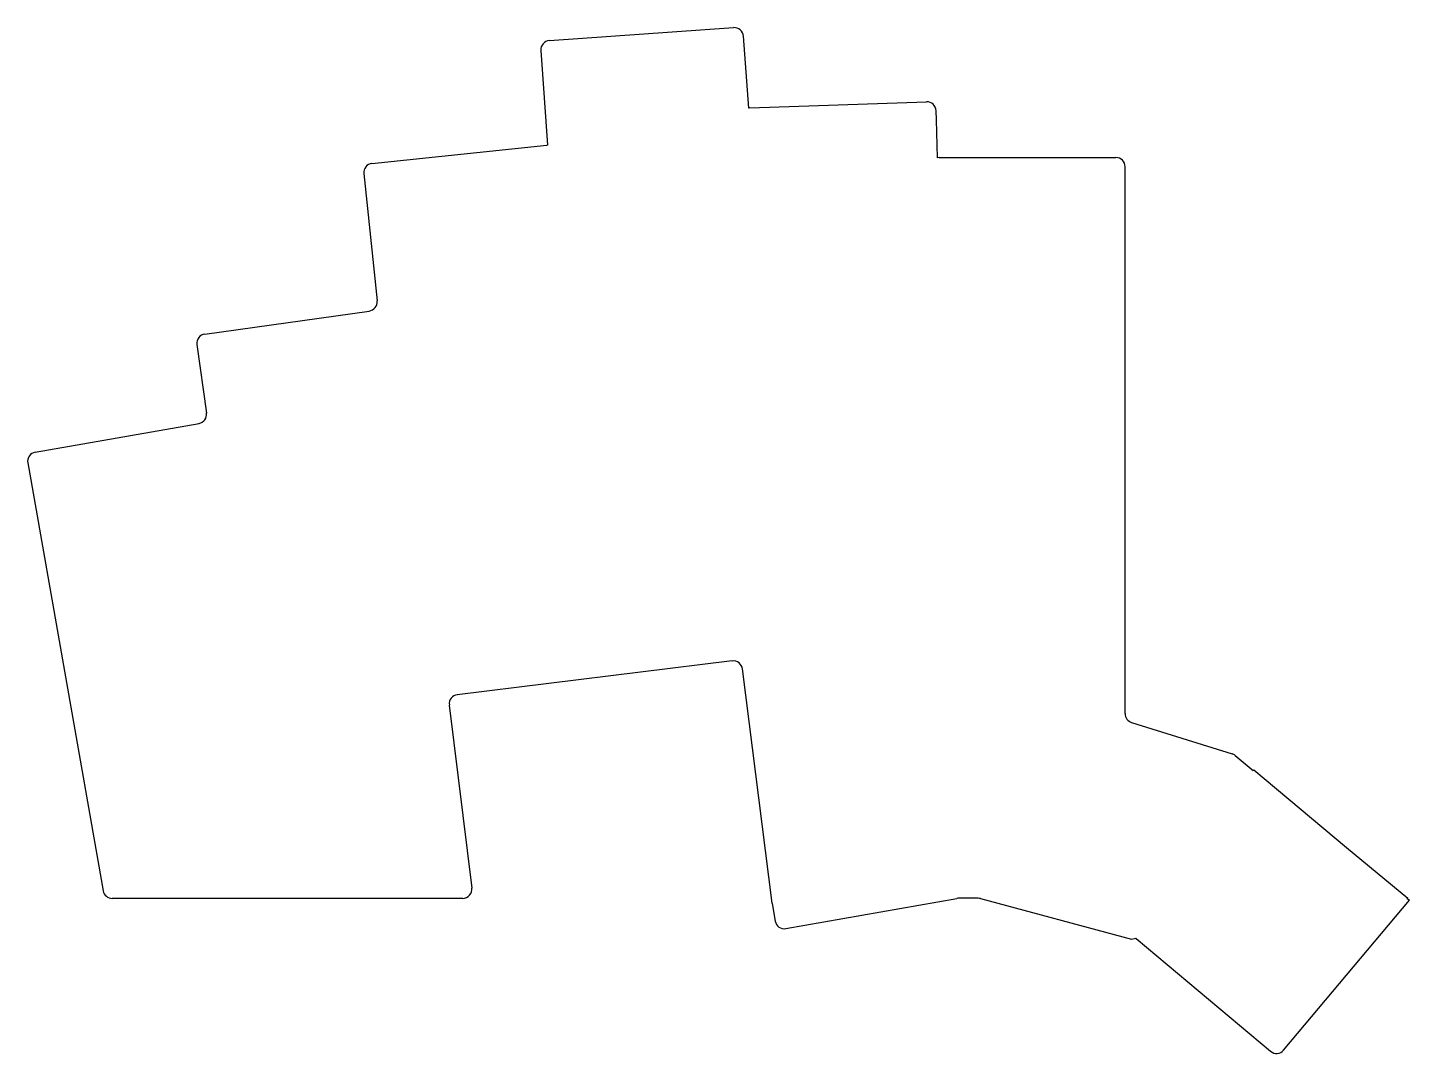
# Model space of a CAD drawing. Header units: millimetres. Extents: x -19 to 131, y -20 to 91.
import ezdxf

# ---------------------------------------------------------------- set-up
doc = ezdxf.new("R2010")
doc.units = ezdxf.units.MM

msp = doc.modelspace()

# ---------------------------------------------------------------- linework, layer by layer
for p, q in [((37.62, 89.66), (57.57, 91.06)), ((58.63, 90.13), (59.18, 82.32)), ((36.69, 88.59), (37.41, 78.33)), ((59.34, 82.35), (78.48, 83.02)), ((59.34, 82.35), (59.18, 82.32)), ((79.55, 81.05), (79.52, 82.05)), ((79.69, 76.96), (79.55, 81.05)), ((18.39, 76.34), (37.35, 78.33)), ((37.41, 78.33), (37.35, 78.33)), ((79.85, 76.98), (79.69, 76.96)), ((79.85, 76.98), (99.01, 76.98)), ((17.5, 75.24), (18.95, 61.45)), ((100.01, 16.72), (100.01, 75.98)), ((0.27, 57.85), (18.09, 60.35)), ((-0.58, 56.72), (0.47, 49.29)), ((-18.1, 45.04), (-0.35, 48.17)), ((-18.91, 43.88), (-10.73, -2.48)), ((57.42, 22.43), (27.64, 18.77)), ((61.74, -3.82), (58.54, 21.56)), ((26.77, 17.65), (29.21, -2.18)), ((100.71, 15.76), (111.6, 12.37)), ((111.94, 12.18), (113.89, 10.57)), ((113.89, 10.57), (113.95, 10.64)), ((113.95, 10.64), (123.99, 2.23)), ((123.99, 2.22), (130.65, -3.28)), ((28.22, -3.3), (-9.75, -3.31)), ((61.75, -3.87), (62.08, -5.76)), ((63.24, -6.57), (81.78, -3.3)), ((84.09, -3.29), (81.95, -3.29)), ((84.35, -3.32), (100.71, -7.71)), ((117.18, -19.74), (130.81, -3.5)), ((130.65, -3.28), (130.55, -3.28)), ((130.55, -3.28), (130.81, -3.5)), ((100.71, -7.71), (101.17, -7.61)), ((101.17, -7.61), (101.19, -7.63)), ((101.19, -7.63), (115.77, -19.86))]:
    msp.add_line(p, q)
for centre, start, end in [((57.64, 90.06), 4, 94), ((37.69, 88.66), 94, 184), ((78.52, 82.02), 2, 92), ((99.01, 75.98), 0, 90), ((18.49, 75.34), 96, 186), ((17.95, 61.34), 278, 6), ((0.41, 56.86), 98, 188), ((-0.53, 49.16), 280, 8), ((-17.92, 44.06), 100, 190), ((57.55, 21.43), 7.1929, 97), ((27.77, 17.78), 97, 187), ((101.01, 16.72), 180, 252.6836), ((111.3, 11.41), 50.4256, 72.6836), ((124.63, 2.99), 230, 230.4256), ((-9.75, -2.31), 190, 270.0122), ((28.22, -2.3), 270.0122, 7), ((62.73, -3.69), 187.1929, 190), ((81.96, -4.29), 90.0122, 100), ((84.09, -4.29), 75, 90.0122), ((63.07, -5.59), 190, 280), ((116.41, -19.1), 230, 320)]:
    msp.add_arc(centre, 1, start, end)

doc.saveas('drawing.dxf')
